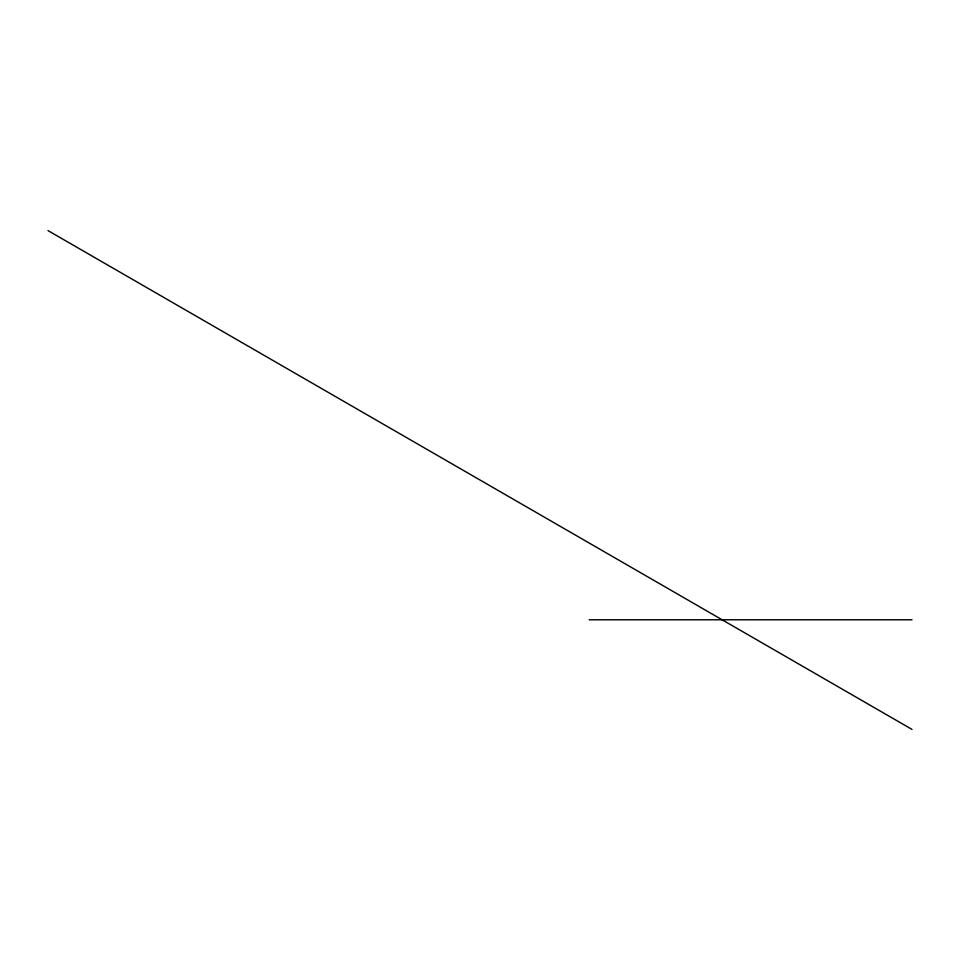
<?xml version="1.0" encoding="UTF-8"?>
<svg xmlns="http://www.w3.org/2000/svg" width="960" height="960" viewBox="0 0 960 960"><rect width="100%" height="100%" fill="white"/><g stroke="black" fill="none" stroke-linecap="round" stroke-linejoin="round"><path stroke-width="1.44" d="M589.188 619.776L912 619.776M48 230.592L912 729.408"/></g></svg>
